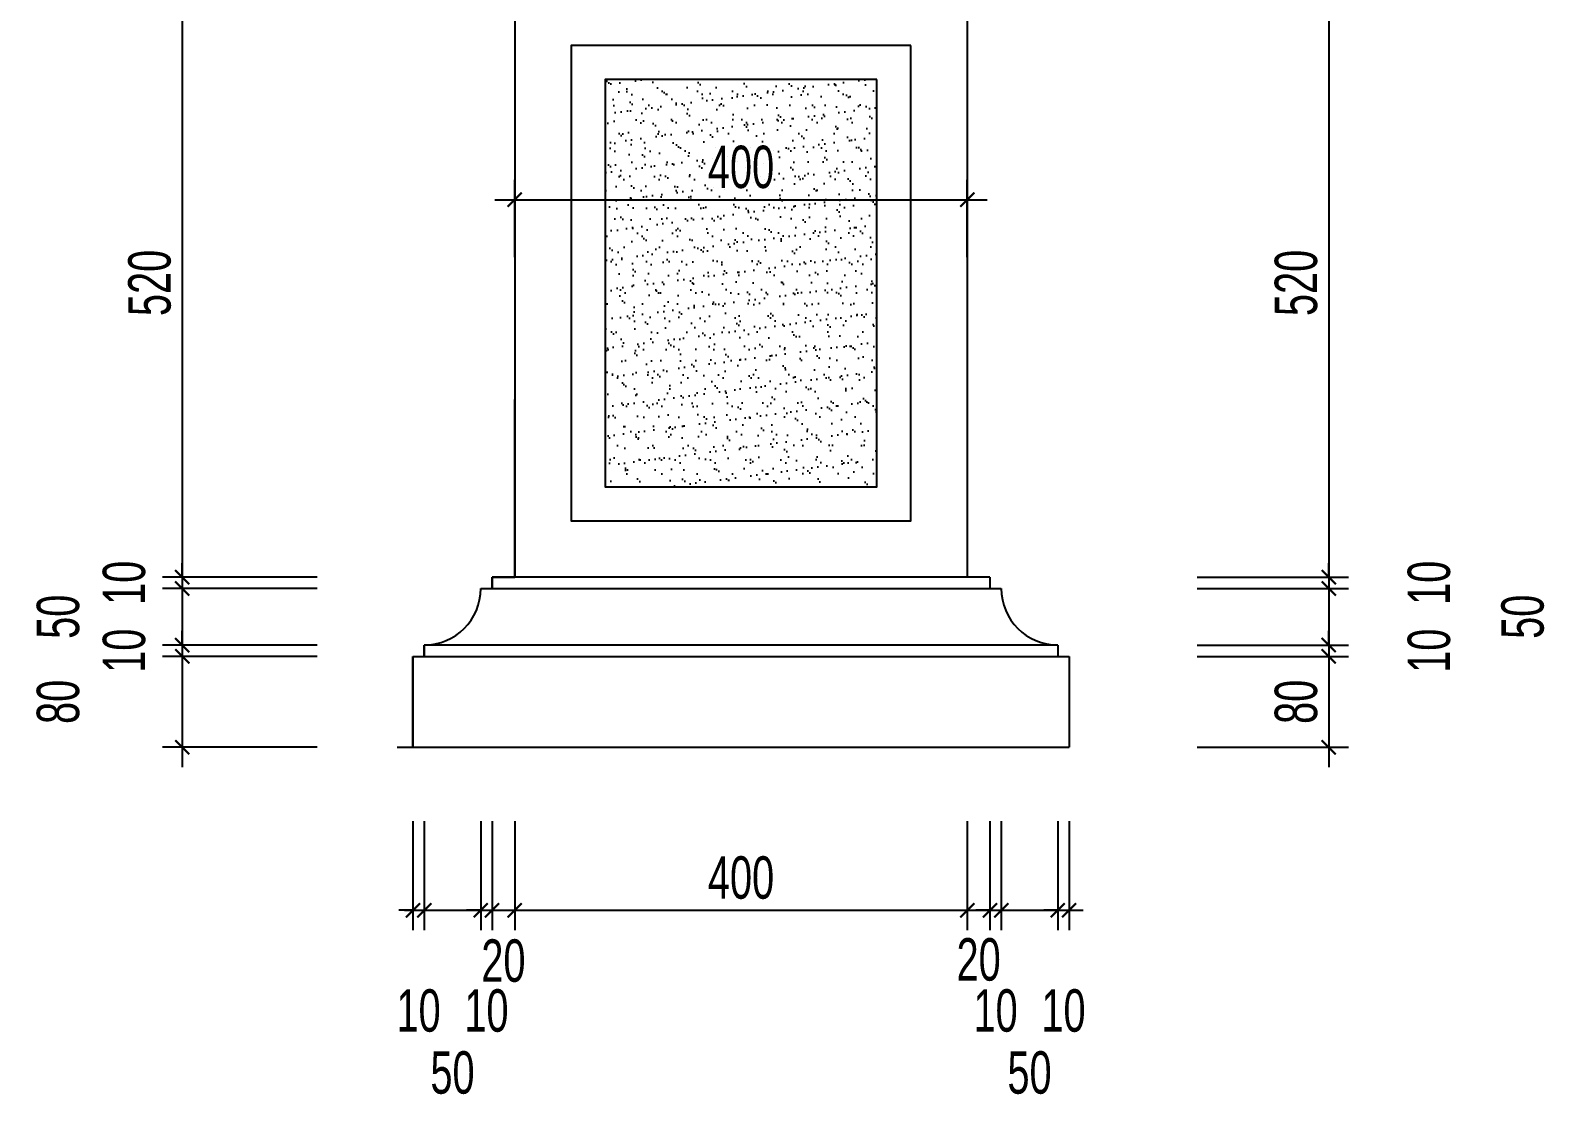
# Model space of a CAD drawing. Header units: millimetres. Extents: x -13 to 18495, y -21 to 6004.
# Drawn here: x -13 to 5362, y -21 to 3762 of the extents above; entities that cross this region are included whole.
import ezdxf

# ---------------------------------------------------------------- set-up
doc = ezdxf.new("R2010")
doc.units = ezdxf.units.MM
doc.header["$MEASUREMENT"] = 0
for name, color, linetype in [('HACTH', 251, 'Continuous'), ('KICHTHUOC', 31, 'Continuous'), ('NETMANH', 8, 'Continuous'), ('NETTHAY', 7, 'Continuous')]:
    doc.layers.add(name, color=color, linetype=linetype)
doc.styles.add('KT', font='chhbg.shx', dxfattribs={"width": 0.7})
doc.dimstyles.new('4-1', dxfattribs={"dimtxt": 150, "dimasz": 50, "dimexe": 70, "dimexo": 0.625, "dimgap": 40, "dimtad": 1, "dimdec": 0, "dimlfac": 0.25, "dimdsep": 46, "dimtxsty": 'KT', "dimblk1": 'ARCHTICK', "dimblk2": 'ARCHTICK', "dimsah": 1, "dimcen": 2.5, "dimdle": 70, "dimclrd": 9, "dimclre": 9, "dimclrt": 2, "dimadec": 0, "dimazin": 0, "dimtfac": 1, "dimtdec": 0, "dimtmove": 2, "dimatfit": 3, "dimldrblk": 'ARCHTICK', "dimfxl": 1, "dimtolj": 1, "dimtzin": 0, "dimarcsym": 0})

# ---------------------------------------------------------------- blocks, each defined once
blk = doc.blocks.new('_ArchTick')
at = {"color": 0, "linetype": 'ByBlock', "const_width": 0.15}
blk.add_lwpolyline([(-0.5, -0.5), (0.5, 0.5)], dxfattribs=at)
blk = doc.blocks.new('*D77')
at = {"layer": 'Defpoints', "color": 0, "ltscale": 5, "transparency": 16777216}
for p in [(1002.2, 3909.6), (524.1, 1829.6), (1002.2, 1829.6)]:
    blk.add_point(p, dxfattribs=at)
at = {"layer": 'KICHTHUOC', "color": 9, "lineweight": -2, "ltscale": 5, "transparency": 16777216}
for p, q in [((524.1, 3979.6), (524.1, 1759.6)), ((1001.6, 3909.6), (454.1, 3909.6)), ((1001.6, 1829.6), (454.1, 1829.6))]:
    blk.add_line(p, q, dxfattribs=at)
at = {"layer": 'KICHTHUOC', "color": 9, "lineweight": -2, "ltscale": 5, "transparency": 16777216, "xscale": 50, "yscale": 50, "zscale": 50}
for p, rotation in [((524.1, 3909.6), 90), ((524.1, 1829.6), 270)]:
    blk.add_blockref('_ArchTick', p, dxfattribs=dict(at, rotation=rotation))
at = {"layer": 'KICHTHUOC', "color": 2, "ltscale": 5, "transparency": 16777216, "insert": (409.1, 2869.6), "char_height": 150, "attachment_point": 5, "rotation": 90, "style": 'KT'}
blk.add_mtext('\\A1;520', dxfattribs=at)
blk = doc.blocks.new('*D78')
at = {"layer": 'Defpoints', "color": 0, "ltscale": 5, "transparency": 16777216}
for p in [(1002.2, 1829.6), (524.1, 1789.6), (1002.2, 1789.6)]:
    blk.add_point(p, dxfattribs=at)
at = {"layer": 'KICHTHUOC', "color": 9, "lineweight": -2, "ltscale": 5, "transparency": 16777216}
for p, q in [((1001.6, 1829.6), (454.1, 1829.6)), ((524.1, 1829.6), (524.1, 1879.6)), ((524.1, 1829.6), (524.1, 1789.6)), ((1001.6, 1789.6), (454.1, 1789.6)), ((524.1, 1789.6), (524.1, 1739.6))]:
    blk.add_line(p, q, dxfattribs=at)
at = {"layer": 'KICHTHUOC', "color": 9, "lineweight": -2, "ltscale": 5, "transparency": 16777216, "xscale": 50, "yscale": 50, "zscale": 50}
for p, rotation in [((524.1, 1829.6), 270), ((524.1, 1789.6), 90)]:
    blk.add_blockref('_ArchTick', p, dxfattribs=dict(at, rotation=rotation))
at = {"layer": 'KICHTHUOC', "color": 2, "ltscale": 5, "transparency": 16777216, "insert": (319.1, 1809.6), "char_height": 150, "attachment_point": 5, "rotation": 90, "style": 'KT'}
blk.add_mtext('\\A1;10', dxfattribs=at)
blk = doc.blocks.new('*D79')
at = {"layer": 'Defpoints', "color": 0, "ltscale": 5, "transparency": 16777216}
for p in [(1002.2, 1789.6), (524.1, 1589.6), (1002.2, 1589.6)]:
    blk.add_point(p, dxfattribs=at)
at = {"layer": 'KICHTHUOC', "color": 9, "lineweight": -2, "ltscale": 5, "transparency": 16777216}
for p, q in [((524.1, 1859.6), (524.1, 1519.6)), ((1001.6, 1789.6), (454.1, 1789.6)), ((1001.6, 1589.6), (454.1, 1589.6))]:
    blk.add_line(p, q, dxfattribs=at)
at = {"layer": 'KICHTHUOC', "color": 9, "lineweight": -2, "ltscale": 5, "transparency": 16777216, "xscale": 50, "yscale": 50, "zscale": 50}
for p, rotation in [((524.1, 1789.6), 90), ((524.1, 1589.6), 270)]:
    blk.add_blockref('_ArchTick', p, dxfattribs=dict(at, rotation=rotation))
at = {"layer": 'KICHTHUOC', "color": 2, "ltscale": 5, "transparency": 16777216, "insert": (85.8, 1689.6), "char_height": 150, "attachment_point": 5, "rotation": 90, "style": 'KT'}
blk.add_mtext('\\A1;50', dxfattribs=at)
blk = doc.blocks.new('*D80')
at = {"layer": 'Defpoints', "color": 0, "ltscale": 5, "transparency": 16777216}
for p in [(1002.2, 1589.6), (524.1, 1549.6), (1002.2, 1549.6)]:
    blk.add_point(p, dxfattribs=at)
at = {"layer": 'KICHTHUOC', "color": 9, "lineweight": -2, "ltscale": 5, "transparency": 16777216}
for p, q in [((524.1, 1589.6), (524.1, 1639.6)), ((1001.6, 1589.6), (454.1, 1589.6)), ((524.1, 1589.6), (524.1, 1549.6)), ((1001.6, 1549.6), (454.1, 1549.6)), ((524.1, 1549.6), (524.1, 1499.6))]:
    blk.add_line(p, q, dxfattribs=at)
at = {"layer": 'KICHTHUOC', "color": 9, "lineweight": -2, "ltscale": 5, "transparency": 16777216, "xscale": 50, "yscale": 50, "zscale": 50}
for p, rotation in [((524.1, 1589.6), 270), ((524.1, 1549.6), 90)]:
    blk.add_blockref('_ArchTick', p, dxfattribs=dict(at, rotation=rotation))
at = {"layer": 'KICHTHUOC', "color": 2, "ltscale": 5, "transparency": 16777216, "insert": (319.1, 1569.6), "char_height": 150, "attachment_point": 5, "rotation": 90, "style": 'KT'}
blk.add_mtext('\\A1;10', dxfattribs=at)
blk = doc.blocks.new('*D81')
at = {"layer": 'Defpoints', "color": 0, "ltscale": 5, "transparency": 16777216}
for p in [(1002.2, 1549.6), (524.1, 1228.3), (1002.2, 1228.3)]:
    blk.add_point(p, dxfattribs=at)
at = {"layer": 'KICHTHUOC', "color": 9, "lineweight": -2, "ltscale": 5, "transparency": 16777216}
for p, q in [((524.1, 1619.6), (524.1, 1158.3)), ((1001.6, 1549.6), (454.1, 1549.6)), ((1001.6, 1228.3), (454.1, 1228.3))]:
    blk.add_line(p, q, dxfattribs=at)
at = {"layer": 'KICHTHUOC', "color": 9, "lineweight": -2, "ltscale": 5, "transparency": 16777216, "xscale": 50, "yscale": 50, "zscale": 50}
for p, rotation in [((524.1, 1549.6), 90), ((524.1, 1228.3), 270)]:
    blk.add_blockref('_ArchTick', p, dxfattribs=dict(at, rotation=rotation))
at = {"layer": 'KICHTHUOC', "color": 2, "ltscale": 5, "transparency": 16777216, "insert": (85.8, 1388.9), "char_height": 150, "attachment_point": 5, "rotation": 90, "style": 'KT'}
blk.add_mtext('\\A1;80', dxfattribs=at)
blk = doc.blocks.new('*D89')
at = {"layer": 'Defpoints', "color": 0, "ltscale": 5, "transparency": 16777216}
for p in [(3299.7, 3163.8), (1699.7, 2960), (3299.7, 2960)]:
    blk.add_point(p, dxfattribs=at)
at = {"layer": 'KICHTHUOC', "color": 9, "lineweight": -2, "ltscale": 5, "transparency": 16777216}
for p, q in [((1699.7, 2960.6), (1699.7, 3233.8)), ((3299.7, 2960.6), (3299.7, 3233.8)), ((1629.7, 3163.8), (3369.7, 3163.8))]:
    blk.add_line(p, q, dxfattribs=at)
at = {"layer": 'KICHTHUOC', "color": 9, "lineweight": -2, "ltscale": 5, "transparency": 16777216, "xscale": 50, "yscale": 50, "zscale": 50, "rotation": 180}
blk.add_blockref('_ArchTick', (1699.7, 3163.8), dxfattribs=at)
at = {"layer": 'KICHTHUOC', "color": 9, "lineweight": -2, "ltscale": 5, "transparency": 16777216, "xscale": 50, "yscale": 50, "zscale": 50}
blk.add_blockref('_ArchTick', (3299.7, 3163.8), dxfattribs=at)
at = {"layer": 'KICHTHUOC', "color": 2, "ltscale": 5, "transparency": 16777216, "insert": (2499.7, 3278.8), "char_height": 150, "attachment_point": 5, "style": 'KT'}
blk.add_mtext('\\A1;400', dxfattribs=at)
blk = doc.blocks.new('*D96')
at = {"layer": 'Defpoints', "color": 0, "ltscale": 5, "transparency": 16777216}
for p in [(4111.8, 3909.6), (4111.8, 1829.6), (4577.4, 1829.6)]:
    blk.add_point(p, dxfattribs=at)
at = {"layer": 'KICHTHUOC', "color": 9, "lineweight": -2, "ltscale": 5, "transparency": 16777216}
for p, q in [((4577.4, 3979.6), (4577.4, 1759.6)), ((4112.4, 3909.6), (4647.4, 3909.6)), ((4112.4, 1829.6), (4647.4, 1829.6))]:
    blk.add_line(p, q, dxfattribs=at)
at = {"layer": 'KICHTHUOC', "color": 9, "lineweight": -2, "ltscale": 5, "transparency": 16777216, "xscale": 50, "yscale": 50, "zscale": 50}
for p, rotation in [((4577.4, 3909.6), 90), ((4577.4, 1829.6), 270)]:
    blk.add_blockref('_ArchTick', p, dxfattribs=dict(at, rotation=rotation))
at = {"layer": 'KICHTHUOC', "color": 2, "ltscale": 5, "transparency": 16777216, "insert": (4462.4, 2869.6), "char_height": 150, "attachment_point": 5, "rotation": 90, "style": 'KT'}
blk.add_mtext('\\A1;520', dxfattribs=at)
blk = doc.blocks.new('*D97')
at = {"layer": 'Defpoints', "color": 0, "ltscale": 5, "transparency": 16777216}
for p in [(4111.8, 1829.6), (4111.8, 1789.6), (4577.4, 1789.6)]:
    blk.add_point(p, dxfattribs=at)
at = {"layer": 'KICHTHUOC', "color": 9, "lineweight": -2, "ltscale": 5, "transparency": 16777216}
for p, q in [((4112.4, 1829.6), (4647.4, 1829.6)), ((4577.4, 1829.6), (4577.4, 1879.6)), ((4577.4, 1829.6), (4577.4, 1789.6)), ((4112.4, 1789.6), (4647.4, 1789.6)), ((4577.4, 1789.6), (4577.4, 1739.6))]:
    blk.add_line(p, q, dxfattribs=at)
at = {"layer": 'KICHTHUOC', "color": 9, "lineweight": -2, "ltscale": 5, "transparency": 16777216, "xscale": 50, "yscale": 50, "zscale": 50}
for p, rotation in [((4577.4, 1829.6), 270), ((4577.4, 1789.6), 90)]:
    blk.add_blockref('_ArchTick', p, dxfattribs=dict(at, rotation=rotation))
at = {"layer": 'KICHTHUOC', "color": 2, "ltscale": 5, "transparency": 16777216, "insert": (4932.4, 1809.6), "char_height": 150, "attachment_point": 5, "rotation": 90, "style": 'KT'}
blk.add_mtext('\\A1;10', dxfattribs=at)
blk = doc.blocks.new('*D98')
at = {"layer": 'Defpoints', "color": 0, "ltscale": 5, "transparency": 16777216}
for p in [(4111.8, 1789.6), (4111.8, 1589.6), (4577.4, 1589.6)]:
    blk.add_point(p, dxfattribs=at)
at = {"layer": 'KICHTHUOC', "color": 9, "lineweight": -2, "ltscale": 5, "transparency": 16777216}
for p, q in [((4577.4, 1859.6), (4577.4, 1519.6)), ((4112.4, 1789.6), (4647.4, 1789.6)), ((4112.4, 1589.6), (4647.4, 1589.6))]:
    blk.add_line(p, q, dxfattribs=at)
at = {"layer": 'KICHTHUOC', "color": 9, "lineweight": -2, "ltscale": 5, "transparency": 16777216, "xscale": 50, "yscale": 50, "zscale": 50}
for p, rotation in [((4577.4, 1789.6), 90), ((4577.4, 1589.6), 270)]:
    blk.add_blockref('_ArchTick', p, dxfattribs=dict(at, rotation=rotation))
at = {"layer": 'KICHTHUOC', "color": 2, "ltscale": 5, "transparency": 16777216, "insert": (5263.4, 1689.6), "char_height": 150, "attachment_point": 5, "rotation": 90, "style": 'KT'}
blk.add_mtext('\\A1;50', dxfattribs=at)
blk = doc.blocks.new('*D99')
at = {"layer": 'Defpoints', "color": 0, "ltscale": 5, "transparency": 16777216}
for p in [(4111.8, 1589.6), (4111.8, 1549.6), (4577.4, 1549.6)]:
    blk.add_point(p, dxfattribs=at)
at = {"layer": 'KICHTHUOC', "color": 9, "lineweight": -2, "ltscale": 5, "transparency": 16777216}
for p, q in [((4577.4, 1589.6), (4577.4, 1639.6)), ((4112.4, 1589.6), (4647.4, 1589.6)), ((4577.4, 1589.6), (4577.4, 1549.6)), ((4112.4, 1549.6), (4647.4, 1549.6)), ((4577.4, 1549.6), (4577.4, 1499.6))]:
    blk.add_line(p, q, dxfattribs=at)
at = {"layer": 'KICHTHUOC', "color": 9, "lineweight": -2, "ltscale": 5, "transparency": 16777216, "xscale": 50, "yscale": 50, "zscale": 50}
for p, rotation in [((4577.4, 1589.6), 270), ((4577.4, 1549.6), 90)]:
    blk.add_blockref('_ArchTick', p, dxfattribs=dict(at, rotation=rotation))
at = {"layer": 'KICHTHUOC', "color": 2, "ltscale": 5, "transparency": 16777216, "insert": (4932.4, 1569.6), "char_height": 150, "attachment_point": 5, "rotation": 90, "style": 'KT'}
blk.add_mtext('\\A1;10', dxfattribs=at)
blk = doc.blocks.new('*D100')
at = {"layer": 'Defpoints', "color": 0, "ltscale": 5, "transparency": 16777216}
for p in [(4111.8, 1549.6), (4111.8, 1228.4), (4577.4, 1228.4)]:
    blk.add_point(p, dxfattribs=at)
at = {"layer": 'KICHTHUOC', "color": 9, "lineweight": -2, "ltscale": 5, "transparency": 16777216}
for p, q in [((4577.4, 1619.6), (4577.4, 1158.4)), ((4112.4, 1549.6), (4647.4, 1549.6)), ((4112.4, 1228.4), (4647.4, 1228.4))]:
    blk.add_line(p, q, dxfattribs=at)
at = {"layer": 'KICHTHUOC', "color": 9, "lineweight": -2, "ltscale": 5, "transparency": 16777216, "xscale": 50, "yscale": 50, "zscale": 50}
for p, rotation in [((4577.4, 1549.6), 90), ((4577.4, 1228.4), 270)]:
    blk.add_blockref('_ArchTick', p, dxfattribs=dict(at, rotation=rotation))
at = {"layer": 'KICHTHUOC', "color": 2, "ltscale": 5, "transparency": 16777216, "insert": (4462.4, 1389), "char_height": 150, "attachment_point": 5, "rotation": 90, "style": 'KT'}
blk.add_mtext('\\A1;80', dxfattribs=at)
blk = doc.blocks.new('*D101')
at = {"layer": 'Defpoints', "color": 0, "ltscale": 5, "transparency": 16777216}
for p in [(1339.7, 968.2), (1379.7, 968.2), (1379.7, 652)]:
    blk.add_point(p, dxfattribs=at)
at = {"layer": 'KICHTHUOC', "color": 9, "lineweight": -2, "ltscale": 5, "transparency": 16777216}
for p, q in [((1339.7, 967.6), (1339.7, 582)), ((1379.7, 967.6), (1379.7, 582)), ((1339.7, 652), (1289.7, 652)), ((1339.7, 652), (1379.7, 652)), ((1379.7, 652), (1429.7, 652))]:
    blk.add_line(p, q, dxfattribs=at)
at = {"layer": 'KICHTHUOC', "color": 9, "lineweight": -2, "ltscale": 5, "transparency": 16777216, "xscale": 50, "yscale": 50, "zscale": 50}
blk.add_blockref('_ArchTick', (1339.7, 652), dxfattribs=at)
at = {"layer": 'KICHTHUOC', "color": 9, "lineweight": -2, "ltscale": 5, "transparency": 16777216, "xscale": 50, "yscale": 50, "zscale": 50, "rotation": 180}
blk.add_blockref('_ArchTick', (1379.7, 652), dxfattribs=at)
at = {"layer": 'KICHTHUOC', "color": 2, "ltscale": 5, "transparency": 16777216, "insert": (1359.7, 297), "char_height": 150, "attachment_point": 5, "style": 'KT'}
blk.add_mtext('\\A1;10', dxfattribs=at)
blk = doc.blocks.new('*D102')
at = {"layer": 'Defpoints', "color": 0, "ltscale": 5, "transparency": 16777216}
for p in [(1379.7, 968.2), (1579.7, 968.2), (1579.7, 652)]:
    blk.add_point(p, dxfattribs=at)
at = {"layer": 'KICHTHUOC', "color": 9, "lineweight": -2, "ltscale": 5, "transparency": 16777216}
for p, q in [((1379.7, 967.6), (1379.7, 582)), ((1579.7, 967.6), (1579.7, 582)), ((1309.7, 652), (1649.7, 652))]:
    blk.add_line(p, q, dxfattribs=at)
at = {"layer": 'KICHTHUOC', "color": 9, "lineweight": -2, "ltscale": 5, "transparency": 16777216, "xscale": 50, "yscale": 50, "zscale": 50, "rotation": 180}
blk.add_blockref('_ArchTick', (1379.7, 652), dxfattribs=at)
at = {"layer": 'KICHTHUOC', "color": 9, "lineweight": -2, "ltscale": 5, "transparency": 16777216, "xscale": 50, "yscale": 50, "zscale": 50}
blk.add_blockref('_ArchTick', (1579.7, 652), dxfattribs=at)
at = {"layer": 'KICHTHUOC', "color": 2, "ltscale": 5, "transparency": 16777216, "insert": (1479.7, 77.9), "char_height": 150, "attachment_point": 5, "style": 'KT'}
blk.add_mtext('\\A1;50', dxfattribs=at)
blk = doc.blocks.new('*D103')
at = {"layer": 'Defpoints', "color": 0, "ltscale": 5, "transparency": 16777216}
for p in [(1579.7, 968.2), (1619.7, 968.2), (1619.7, 652)]:
    blk.add_point(p, dxfattribs=at)
at = {"layer": 'KICHTHUOC', "color": 9, "lineweight": -2, "ltscale": 5, "transparency": 16777216}
for p, q in [((1579.7, 967.6), (1579.7, 582)), ((1619.7, 967.6), (1619.7, 582)), ((1579.7, 652), (1529.7, 652)), ((1579.7, 652), (1619.7, 652)), ((1619.7, 652), (1669.7, 652))]:
    blk.add_line(p, q, dxfattribs=at)
at = {"layer": 'KICHTHUOC', "color": 9, "lineweight": -2, "ltscale": 5, "transparency": 16777216, "xscale": 50, "yscale": 50, "zscale": 50}
blk.add_blockref('_ArchTick', (1579.7, 652), dxfattribs=at)
at = {"layer": 'KICHTHUOC', "color": 9, "lineweight": -2, "ltscale": 5, "transparency": 16777216, "xscale": 50, "yscale": 50, "zscale": 50, "rotation": 180}
blk.add_blockref('_ArchTick', (1619.7, 652), dxfattribs=at)
at = {"layer": 'KICHTHUOC', "color": 2, "ltscale": 5, "transparency": 16777216, "insert": (1599.7, 297), "char_height": 150, "attachment_point": 5, "style": 'KT'}
blk.add_mtext('\\A1;10', dxfattribs=at)
blk = doc.blocks.new('*D104')
at = {"layer": 'Defpoints', "color": 0, "ltscale": 5, "transparency": 16777216}
for p in [(1619.7, 968.2), (1699.7, 968.2), (1699.7, 652)]:
    blk.add_point(p, dxfattribs=at)
at = {"layer": 'KICHTHUOC', "color": 9, "lineweight": -2, "ltscale": 5, "transparency": 16777216}
for p, q in [((1619.7, 967.6), (1619.7, 582)), ((1699.7, 967.6), (1699.7, 582)), ((1549.7, 652), (1769.7, 652))]:
    blk.add_line(p, q, dxfattribs=at)
at = {"layer": 'KICHTHUOC', "color": 9, "lineweight": -2, "ltscale": 5, "transparency": 16777216, "xscale": 50, "yscale": 50, "zscale": 50, "rotation": 180}
blk.add_blockref('_ArchTick', (1619.7, 652), dxfattribs=at)
at = {"layer": 'KICHTHUOC', "color": 9, "lineweight": -2, "ltscale": 5, "transparency": 16777216, "xscale": 50, "yscale": 50, "zscale": 50}
blk.add_blockref('_ArchTick', (1699.7, 652), dxfattribs=at)
at = {"layer": 'KICHTHUOC', "color": 2, "ltscale": 5, "transparency": 16777216, "insert": (1659.7, 473.3), "char_height": 150, "attachment_point": 5, "style": 'KT'}
blk.add_mtext('\\A1;20', dxfattribs=at)
blk = doc.blocks.new('*D105')
at = {"layer": 'Defpoints', "color": 0, "ltscale": 5, "transparency": 16777216}
for p in [(1699.7, 968.2), (3299.7, 968.2), (3299.7, 652)]:
    blk.add_point(p, dxfattribs=at)
at = {"layer": 'KICHTHUOC', "color": 9, "lineweight": -2, "ltscale": 5, "transparency": 16777216}
for p, q in [((1699.7, 967.6), (1699.7, 582)), ((3299.7, 967.6), (3299.7, 582)), ((1629.7, 652), (3369.7, 652))]:
    blk.add_line(p, q, dxfattribs=at)
at = {"layer": 'KICHTHUOC', "color": 9, "lineweight": -2, "ltscale": 5, "transparency": 16777216, "xscale": 50, "yscale": 50, "zscale": 50, "rotation": 180}
blk.add_blockref('_ArchTick', (1699.7, 652), dxfattribs=at)
at = {"layer": 'KICHTHUOC', "color": 9, "lineweight": -2, "ltscale": 5, "transparency": 16777216, "xscale": 50, "yscale": 50, "zscale": 50}
blk.add_blockref('_ArchTick', (3299.7, 652), dxfattribs=at)
at = {"layer": 'KICHTHUOC', "color": 2, "ltscale": 5, "transparency": 16777216, "insert": (2499.7, 767), "char_height": 150, "attachment_point": 5, "style": 'KT'}
blk.add_mtext('\\A1;400', dxfattribs=at)
blk = doc.blocks.new('*D106')
at = {"layer": 'Defpoints', "color": 0, "ltscale": 5, "transparency": 16777216}
for p in [(3299.7, 968.2), (3379.7, 968.2), (3379.7, 652)]:
    blk.add_point(p, dxfattribs=at)
at = {"layer": 'KICHTHUOC', "color": 9, "lineweight": -2, "ltscale": 5, "transparency": 16777216}
for p, q in [((3299.7, 967.6), (3299.7, 582)), ((3379.7, 967.6), (3379.7, 582)), ((3229.7, 652), (3449.7, 652))]:
    blk.add_line(p, q, dxfattribs=at)
at = {"layer": 'KICHTHUOC', "color": 9, "lineweight": -2, "ltscale": 5, "transparency": 16777216, "xscale": 50, "yscale": 50, "zscale": 50, "rotation": 180}
blk.add_blockref('_ArchTick', (3299.7, 652), dxfattribs=at)
at = {"layer": 'KICHTHUOC', "color": 9, "lineweight": -2, "ltscale": 5, "transparency": 16777216, "xscale": 50, "yscale": 50, "zscale": 50}
blk.add_blockref('_ArchTick', (3379.7, 652), dxfattribs=at)
at = {"layer": 'KICHTHUOC', "color": 2, "ltscale": 5, "transparency": 16777216, "insert": (3339.7, 477.5), "char_height": 150, "attachment_point": 5, "style": 'KT'}
blk.add_mtext('\\A1;20', dxfattribs=at)
blk = doc.blocks.new('*D107')
at = {"layer": 'Defpoints', "color": 0, "ltscale": 5, "transparency": 16777216}
for p in [(3379.7, 968.2), (3419.7, 968.2), (3419.7, 652)]:
    blk.add_point(p, dxfattribs=at)
at = {"layer": 'KICHTHUOC', "color": 9, "lineweight": -2, "ltscale": 5, "transparency": 16777216}
for p, q in [((3379.7, 967.6), (3379.7, 582)), ((3419.7, 967.6), (3419.7, 582)), ((3379.7, 652), (3329.7, 652)), ((3379.7, 652), (3419.7, 652)), ((3419.7, 652), (3469.7, 652))]:
    blk.add_line(p, q, dxfattribs=at)
at = {"layer": 'KICHTHUOC', "color": 9, "lineweight": -2, "ltscale": 5, "transparency": 16777216, "xscale": 50, "yscale": 50, "zscale": 50}
blk.add_blockref('_ArchTick', (3379.7, 652), dxfattribs=at)
at = {"layer": 'KICHTHUOC', "color": 9, "lineweight": -2, "ltscale": 5, "transparency": 16777216, "xscale": 50, "yscale": 50, "zscale": 50, "rotation": 180}
blk.add_blockref('_ArchTick', (3419.7, 652), dxfattribs=at)
at = {"layer": 'KICHTHUOC', "color": 2, "ltscale": 5, "transparency": 16777216, "insert": (3399.7, 297), "char_height": 150, "attachment_point": 5, "style": 'KT'}
blk.add_mtext('\\A1;10', dxfattribs=at)
blk = doc.blocks.new('*D108')
at = {"layer": 'Defpoints', "color": 0, "ltscale": 5, "transparency": 16777216}
for p in [(3419.7, 968.2), (3619.7, 968.2), (3619.7, 652)]:
    blk.add_point(p, dxfattribs=at)
at = {"layer": 'KICHTHUOC', "color": 9, "lineweight": -2, "ltscale": 5, "transparency": 16777216}
for p, q in [((3419.7, 967.6), (3419.7, 582)), ((3619.7, 967.6), (3619.7, 582)), ((3349.7, 652), (3689.7, 652))]:
    blk.add_line(p, q, dxfattribs=at)
at = {"layer": 'KICHTHUOC', "color": 9, "lineweight": -2, "ltscale": 5, "transparency": 16777216, "xscale": 50, "yscale": 50, "zscale": 50, "rotation": 180}
blk.add_blockref('_ArchTick', (3419.7, 652), dxfattribs=at)
at = {"layer": 'KICHTHUOC', "color": 9, "lineweight": -2, "ltscale": 5, "transparency": 16777216, "xscale": 50, "yscale": 50, "zscale": 50}
blk.add_blockref('_ArchTick', (3619.7, 652), dxfattribs=at)
at = {"layer": 'KICHTHUOC', "color": 2, "ltscale": 5, "transparency": 16777216, "insert": (3519.7, 77.9), "char_height": 150, "attachment_point": 5, "style": 'KT'}
blk.add_mtext('\\A1;50', dxfattribs=at)
blk = doc.blocks.new('*D109')
at = {"layer": 'Defpoints', "color": 0, "ltscale": 5, "transparency": 16777216}
for p in [(3619.7, 968.2), (3659.7, 968.2), (3659.7, 652)]:
    blk.add_point(p, dxfattribs=at)
at = {"layer": 'KICHTHUOC', "color": 9, "lineweight": -2, "ltscale": 5, "transparency": 16777216}
for p, q in [((3619.7, 967.6), (3619.7, 582)), ((3659.7, 967.6), (3659.7, 582)), ((3619.7, 652), (3569.7, 652)), ((3619.7, 652), (3659.7, 652)), ((3659.7, 652), (3709.7, 652))]:
    blk.add_line(p, q, dxfattribs=at)
at = {"layer": 'KICHTHUOC', "color": 9, "lineweight": -2, "ltscale": 5, "transparency": 16777216, "xscale": 50, "yscale": 50, "zscale": 50}
blk.add_blockref('_ArchTick', (3619.7, 652), dxfattribs=at)
at = {"layer": 'KICHTHUOC', "color": 9, "lineweight": -2, "ltscale": 5, "transparency": 16777216, "xscale": 50, "yscale": 50, "zscale": 50, "rotation": 180}
blk.add_blockref('_ArchTick', (3659.7, 652), dxfattribs=at)
at = {"layer": 'KICHTHUOC', "color": 2, "ltscale": 5, "transparency": 16777216, "insert": (3639.7, 297), "char_height": 150, "attachment_point": 5, "style": 'KT'}
blk.add_mtext('\\A1;10', dxfattribs=at)

msp = doc.modelspace()

# ---------------------------------------------------------------- hatches: boundary and pattern name
at = {"layer": 'HACTH', "ltscale": 5}
h = msp.add_hatch(dxfattribs=at)
h.set_pattern_fill('AR-SAND', color=251, scale=40, style=0)
h.set_pattern_definition([(37.5, (-252839.42, 351658.23), (-2.519734, 77.072951), [0, -60.8, 0, -68, 0, -65]), (7.5, (-252839.42, 351658.23), (70.791068, 112.885843), [0, -32.8, 0, -54.8, 0, -21]), (327.5, (-252888.62, 351658.23), (124.565674, 0.226362), [0, -20, 0, -72, 0, -94]), (317.5, (-252888.62, 351658.23), (120.245064, 35.107023), [0, -10, 0, -47.2, 0, -54])])
h.paths.add_polyline_path([(2979.7, 3588.4), (2019.7, 3588.4), (2019.7, 2148.4), (2979.7, 2148.4)])

# ---------------------------------------------------------------- linework, layer by layer
at = {"layer": 'HACTH', "color": 251, "ltscale": 5}
for points in [[(3099.7, 3708.4), (1899.7, 3708.4), (1899.7, 2028.4), (3099.7, 2028.4)], [(2979.7, 3588.4), (2019.7, 3588.4), (2019.7, 2148.4), (2979.7, 2148.4)]]:
    msp.add_lwpolyline(points, close=True, dxfattribs=at)
at = {"layer": 'NETMANH', "ltscale": 5}
for p, q in [((3379.7, 1829.6), (1619.7, 1829.6)), ((1579.7, 1789.6), (3419.7, 1789.6)), ((3619.7, 1589.6), (1379.7, 1589.6)), ((1339.7, 1549.6), (3659.7, 1549.6))]:
    msp.add_line(p, q, dxfattribs=at)
at = {"layer": 'NETTHAY', "ltscale": 5}
for p, q in [((1699.7, 3909.6), (1699.7, 1829.6)), ((3299.7, 3909.6), (3299.7, 1829.6)), ((1699.7, 1829.6), (1699.7, 2457.8)), ((1619.7, 1829.6), (1619.7, 1789.6)), ((1619.7, 1789.6), (1619.7, 1829.6)), ((1619.7, 1829.6), (1699.7, 1829.6)), ((3379.7, 1829.6), (3379.7, 1789.6)), ((1579.7, 1789.6), (1619.7, 1789.6)), ((1379.7, 1589.6), (1379.7, 1549.6)), ((1379.7, 1549.6), (1379.7, 1589.6)), ((3619.7, 1589.6), (3619.7, 1549.6)), ((1339.7, 1549.6), (1339.7, 1228.3)), ((1339.7, 1228.3), (1339.7, 1549.6)), ((1339.7, 1549.6), (1379.7, 1549.6)), ((3659.7, 1549.6), (3659.7, 1228.4)), ((1283.7, 1228.4), (3659.7, 1228.4)), ((1339.7, 1228.4), (3659.7, 1228.4))]:
    msp.add_line(p, q, dxfattribs=at)
for centre, start, end in [((1379.7, 1789.6), 270, 0), ((1379.7, 1789.6), 270, 0), ((3619.7, 1789.6), 180, 270)]:
    msp.add_arc(centre, 200, start, end, dxfattribs=at)

# ---------------------------------------------------------------- dimensions: what is measured, and where the dimension line sits
at = {"layer": 'KICHTHUOC', "ltscale": 5}
for base, p1, p2, picture, middle in [((524.1, 1829.6), (1002.2, 3909.6), (1002.2, 1829.6), '*D77', (409.1, 2869.6)), ((4577.4, 1829.6), (4111.8, 3909.6), (4111.8, 1829.6), '*D96', (4462.4, 2869.6)), ((524.1, 1789.6), (1002.2, 1829.6), (1002.2, 1789.6), '*D78', (319.1, 1809.6)), ((4577.4, 1789.6), (4111.8, 1829.6), (4111.8, 1789.6), '*D97', (4932.4, 1809.6)), ((524.1, 1549.6), (1002.2, 1589.6), (1002.2, 1549.6), '*D80', (319.1, 1569.6)), ((4577.4, 1549.6), (4111.8, 1589.6), (4111.8, 1549.6), '*D99', (4932.4, 1569.6)), ((4577.4, 1228.4), (4111.8, 1549.6), (4111.8, 1228.4), '*D100', (4462.4, 1389))]:
    dim = msp.add_linear_dim(base=base, p1=p1, p2=p2, angle=90, dimstyle='4-1', dxfattribs=at)
    dim.commit()
    dim.dimension.update_dxf_attribs({"geometry": picture, "text_midpoint": middle})
for base, p1, p2, picture, middle in [((3299.7, 3163.8), (1699.7, 2960), (3299.7, 2960), '*D89', (2499.7, 3278.8)), ((1379.7, 652), (1339.7, 968.2), (1379.7, 968.2), '*D101', (1359.7, 297)), ((1619.7, 652), (1579.7, 968.2), (1619.7, 968.2), '*D103', (1599.7, 297)), ((3299.7, 652), (1699.7, 968.2), (3299.7, 968.2), '*D105', (2499.7, 767)), ((3419.7, 652), (3379.7, 968.2), (3419.7, 968.2), '*D107', (3399.7, 297)), ((3659.7, 652), (3619.7, 968.2), (3659.7, 968.2), '*D109', (3639.7, 297))]:
    dim = msp.add_linear_dim(base=base, p1=p1, p2=p2, dimstyle='4-1', dxfattribs=at)
    dim.commit()
    dim.dimension.update_dxf_attribs({"geometry": picture, "text_midpoint": middle})
for base, p1, p2, picture, middle in [((524.1, 1589.6), (1002.2, 1789.6), (1002.2, 1589.6), '*D79', (85.8, 1689.6)), ((4577.4, 1589.6), (4111.8, 1789.6), (4111.8, 1589.6), '*D98', (5263.4, 1689.6)), ((524.1, 1228.3), (1002.2, 1549.6), (1002.2, 1228.3), '*D81', (85.8, 1388.9))]:
    dim = msp.add_linear_dim(base=base, p1=p1, p2=p2, angle=90, dimstyle='4-1', dxfattribs=at)
    dim.commit()
    dim.dimension.update_dxf_attribs({"geometry": picture, "text_midpoint": middle, "dimtype": 160})
for base, p1, p2, picture, middle in [((1579.7, 652), (1379.7, 968.2), (1579.7, 968.2), '*D102', (1479.7, 77.9)), ((1699.7, 652), (1619.7, 968.2), (1699.7, 968.2), '*D104', (1659.7, 473.3)), ((3379.7, 652), (3299.7, 968.2), (3379.7, 968.2), '*D106', (3339.7, 477.5)), ((3619.7, 652), (3419.7, 968.2), (3619.7, 968.2), '*D108', (3519.7, 77.9))]:
    dim = msp.add_linear_dim(base=base, p1=p1, p2=p2, dimstyle='4-1', dxfattribs=at)
    dim.commit()
    dim.dimension.update_dxf_attribs({"geometry": picture, "text_midpoint": middle, "dimtype": 160})

doc.saveas('drawing.dxf')
